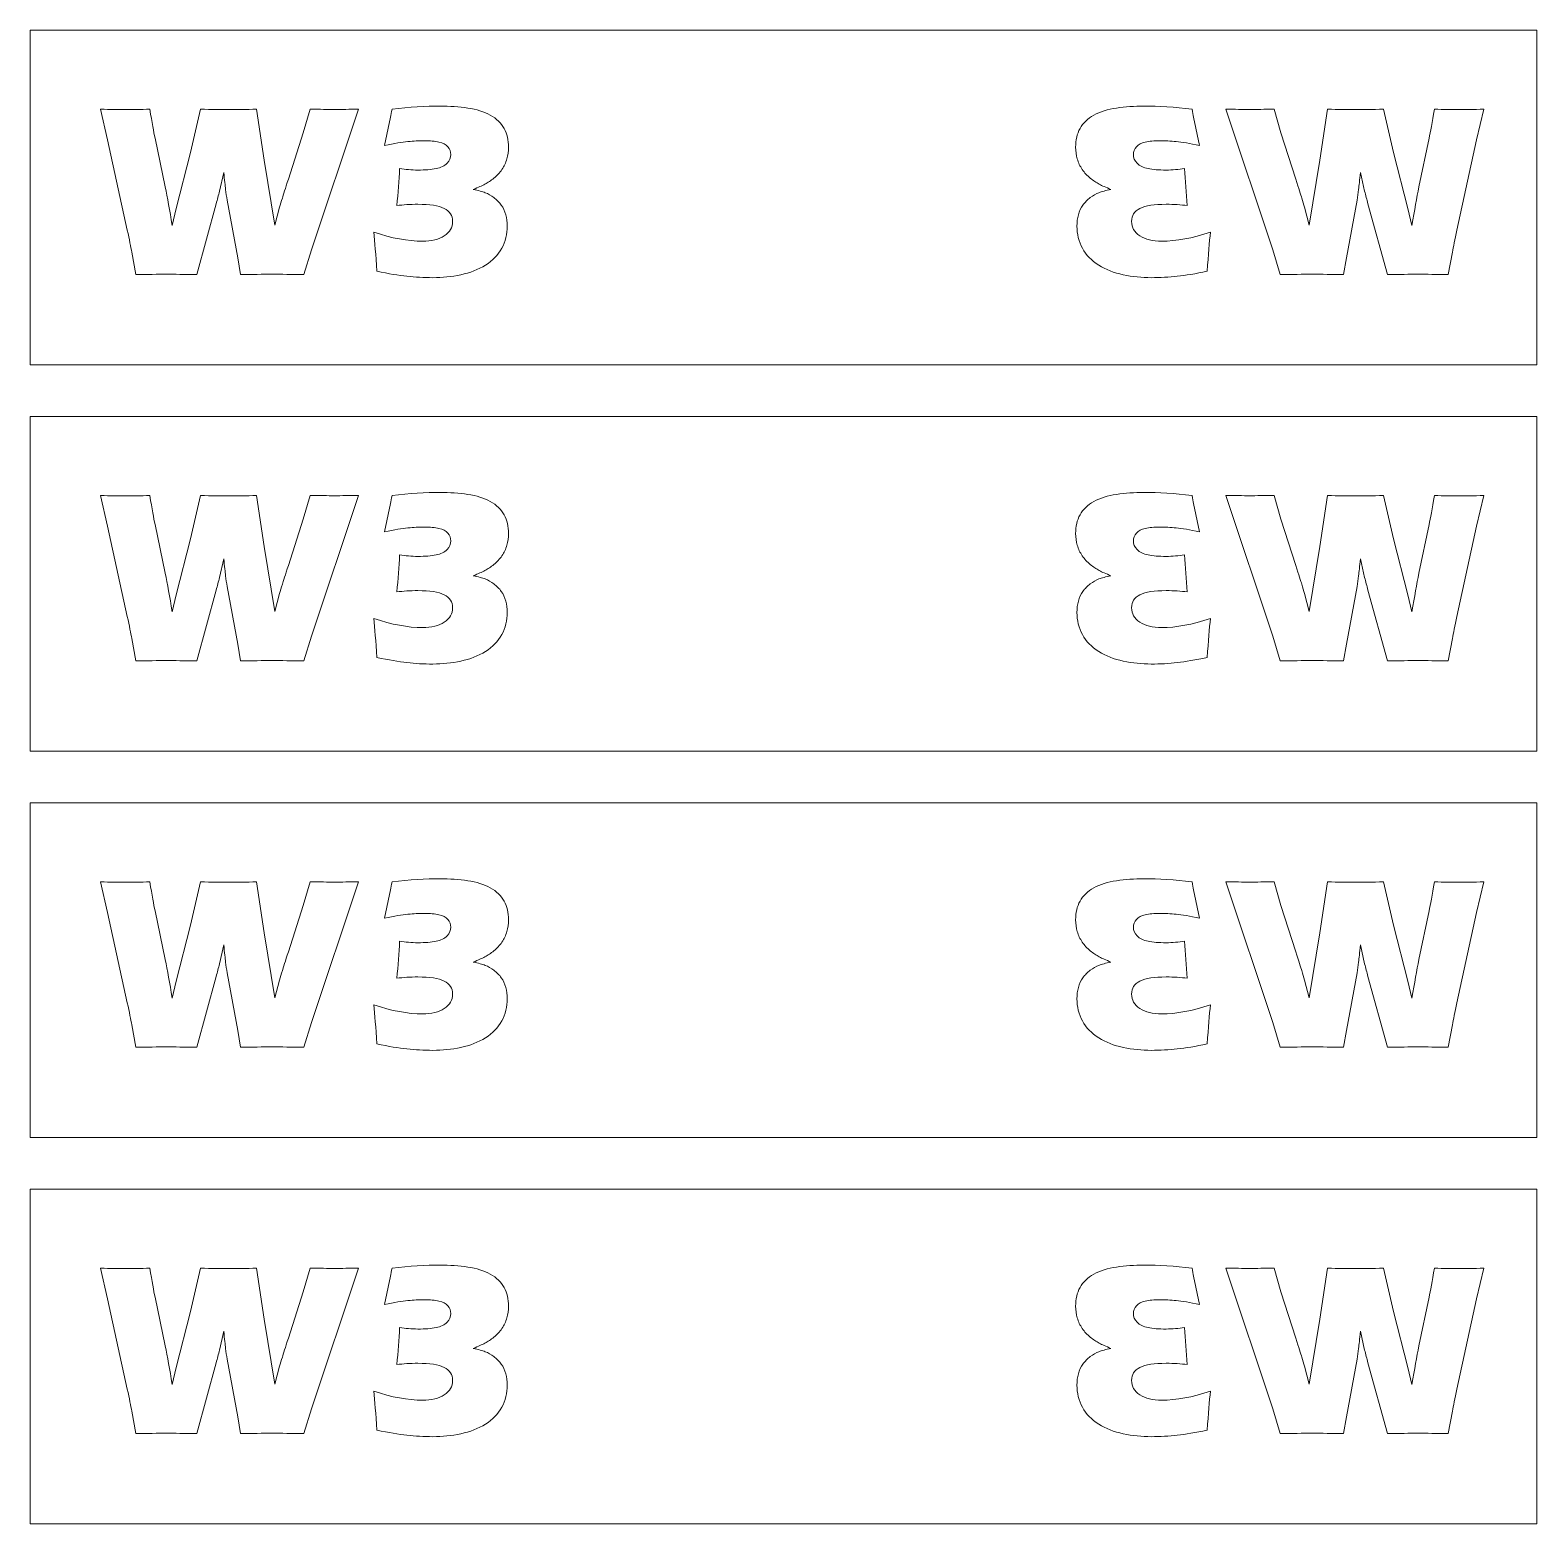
# Model space of a CAD drawing. Header units: millimetres. Extents: x 19 to 160, y -164 to -120.
# Drawn here: x 18.94 to 63.94, y -164.31 to -119.69 of the extents above; entities that cross this region are included whole.
import ezdxf

# ---------------------------------------------------------------- set-up
doc = ezdxf.new("R2010")
doc.units = ezdxf.units.MM
doc.header["$MEASUREMENT"] = 0
doc.layers.add('Layer 1', color=7, linetype='Continuous', lineweight=0)

# ---------------------------------------------------------------- blocks, each defined once
blk = doc.blocks.new('Block_0')
at = {"layer": 'Layer 1', "color": 250, "lineweight": 18, "true_color": 0x231f20}
for points, knots in [([(22.096, -126.99), (22.096, -126.99), (21.973, -126.324), (21.973, -126.324), (21.944, -126.168), (21.899, -125.948), (21.839, -125.666), (21.839, -125.666), (21.248, -122.964), (21.248, -122.964), (21.248, -122.964), (21.035, -122.052), (21.035, -122.052), (21.339, -122.057), (21.585, -122.06), (21.774, -122.06), (21.986, -122.06), (22.232, -122.057), (22.512, -122.052), (22.577, -122.445), (22.629, -122.734), (22.668, -122.917), (22.668, -122.917), (22.972, -124.375), (22.972, -124.375), (23.035, -124.688), (23.105, -125.07), (23.182, -125.521), (23.182, -125.521), (23.301, -125.015), (23.301, -125.015), (23.301, -125.015), (23.731, -123.344), (23.731, -123.344), (23.731, -123.344), (24.026, -122.052), (24.026, -122.052), (24.357, -122.057), (24.637, -122.06), (24.866, -122.06), (25.114, -122.06), (25.393, -122.057), (25.701, -122.052), (25.701, -122.052), (25.93, -123.575), (25.93, -123.575), (25.93, -123.575), (26.246, -125.514), (26.246, -125.514), (26.246, -125.514), (26.387, -124.982), (26.387, -124.982), (26.413, -124.891), (26.441, -124.798), (26.47, -124.704), (26.499, -124.61), (26.559, -124.423), (26.651, -124.143), (26.651, -124.143), (27.092, -122.754), (27.092, -122.754), (27.092, -122.754), (27.298, -122.052), (27.298, -122.052), (27.589, -122.055), (27.83, -122.056), (28.021, -122.056), (28.235, -122.056), (28.475, -122.055), (28.74, -122.052), (28.74, -122.052), (27.337, -126.256), (27.337, -126.256), (27.337, -126.256), (27.113, -126.99), (27.113, -126.99), (26.752, -126.985), (26.435, -126.983), (26.165, -126.983), (25.881, -126.983), (25.566, -126.985), (25.221, -126.99), (25.221, -126.99), (25.138, -126.494), (25.138, -126.494), (25.138, -126.494), (24.82, -124.769), (24.82, -124.769), (24.803, -124.665), (24.788, -124.559), (24.775, -124.449), (24.762, -124.339), (24.743, -124.168), (24.719, -123.937), (24.719, -123.937), (24.592, -124.498), (24.592, -124.498), (24.561, -124.623), (24.529, -124.75), (24.495, -124.877), (24.495, -124.877), (23.912, -126.99), (23.912, -126.99), (23.548, -126.985), (23.245, -126.983), (23.004, -126.983), (22.748, -126.983), (22.445, -126.985), (22.096, -126.99)], [0, 0, 0, 0, 1, 1, 1, 2, 2, 2, 3, 3, 3, 4, 4, 4, 5, 5, 5, 6, 6, 6, 7, 7, 7, 8, 8, 8, 9, 9, 9, 10, 10, 10, 11, 11, 11, 12, 12, 12, 13, 13, 13, 14, 14, 14, 15, 15, 15, 16, 16, 16, 17, 17, 17, 18, 18, 18, 19, 19, 19, 20, 20, 20, 21, 21, 21, 22, 22, 22, 23, 23, 23, 24, 24, 24, 25, 25, 25, 26, 26, 26, 27, 27, 27, 28, 28, 28, 29, 29, 29, 30, 30, 30, 31, 31, 31, 32, 32, 32, 33, 33, 33, 34, 34, 34, 35, 35, 35, 36, 36, 36, 36]), ([(29.293, -126.892), (29.262, -126.403), (29.231, -126.013), (29.199, -125.724), (29.737, -125.905), (30.223, -125.995), (30.657, -125.995), (30.925, -125.995), (31.141, -125.942), (31.306, -125.834), (31.471, -125.727), (31.554, -125.583), (31.554, -125.402), (31.554, -125.226), (31.47, -125.097), (31.303, -125.015), (31.135, -124.933), (30.874, -124.892), (30.52, -124.892), (30.29, -124.892), (30.081, -124.905), (29.89, -124.932), (29.924, -124.556), (29.952, -124.185), (29.973, -123.821), (30.147, -123.853), (30.329, -123.868), (30.52, -123.868), (30.737, -123.868), (30.917, -123.854), (31.06, -123.827), (31.204, -123.799), (31.313, -123.745), (31.388, -123.665), (31.463, -123.584), (31.5, -123.497), (31.5, -123.403), (31.5, -123.319), (31.47, -123.244), (31.411, -123.177), (31.352, -123.109), (31.264, -123.062), (31.145, -123.034), (31.027, -123.007), (30.88, -122.993), (30.704, -122.993), (30.552, -122.993), (30.391, -123.001), (30.219, -123.018), (30.048, -123.035), (29.815, -123.074), (29.521, -123.134), (29.521, -123.134), (29.702, -122.292), (29.702, -122.292), (29.717, -122.217), (29.731, -122.137), (29.745, -122.052), (30.269, -121.99), (30.749, -121.958), (31.185, -121.958), (31.47, -121.958), (31.743, -121.978), (32.006, -122.016), (32.269, -122.055), (32.494, -122.125), (32.681, -122.228), (32.868, -122.33), (33.005, -122.463), (33.093, -122.627), (33.181, -122.791), (33.225, -122.976), (33.225, -123.181), (33.225, -123.304), (33.209, -123.422), (33.177, -123.535), (33.144, -123.649), (33.094, -123.754), (33.026, -123.852), (32.959, -123.95), (32.879, -124.036), (32.788, -124.111), (32.696, -124.185), (32.607, -124.246), (32.52, -124.291), (32.433, -124.337), (32.317, -124.389), (32.173, -124.447), (32.325, -124.478), (32.443, -124.511), (32.529, -124.545), (32.615, -124.578), (32.701, -124.627), (32.788, -124.691), (32.874, -124.755), (32.948, -124.83), (33.008, -124.915), (33.069, -125.001), (33.113, -125.097), (33.142, -125.203), (33.171, -125.309), (33.186, -125.422), (33.186, -125.543), (33.186, -125.782), (33.131, -126.002), (33.021, -126.205), (32.911, -126.408), (32.75, -126.576), (32.536, -126.71), (32.323, -126.844), (32.078, -126.939), (31.802, -126.997), (31.526, -127.055), (31.248, -127.084), (30.968, -127.084), (30.696, -127.084), (30.436, -127.07), (30.189, -127.042), (29.941, -127.015), (29.643, -126.965), (29.293, -126.892)], [0, 0, 0, 0, 1, 1, 1, 2, 2, 2, 3, 3, 3, 4, 4, 4, 5, 5, 5, 6, 6, 6, 7, 7, 7, 8, 8, 8, 9, 9, 9, 10, 10, 10, 11, 11, 11, 12, 12, 12, 13, 13, 13, 14, 14, 14, 15, 15, 15, 16, 16, 16, 17, 17, 17, 18, 18, 18, 19, 19, 19, 20, 20, 20, 21, 21, 21, 22, 22, 22, 23, 23, 23, 24, 24, 24, 25, 25, 25, 26, 26, 26, 27, 27, 27, 28, 28, 28, 29, 29, 29, 30, 30, 30, 31, 31, 31, 32, 32, 32, 33, 33, 33, 34, 34, 34, 35, 35, 35, 36, 36, 36, 37, 37, 37, 38, 38, 38, 39, 39, 39, 40, 40, 40, 40])]:
    blk.add_open_spline(points, degree=3, knots=knots, dxfattribs=at)
blk = doc.blocks.new('Block_1')
at = {"layer": 'Layer 1', "color": 250, "lineweight": 18, "true_color": 0x231f20}
for points, knots in [([(53.198, -127.042), (52.951, -127.07), (52.691, -127.084), (52.419, -127.084), (52.139, -127.084), (51.861, -127.055), (51.585, -126.997), (51.309, -126.939), (51.064, -126.844), (50.85, -126.71), (50.637, -126.576), (50.475, -126.408), (50.366, -126.205), (50.256, -126.002), (50.201, -125.782), (50.201, -125.543), (50.201, -125.422), (50.216, -125.309), (50.244, -125.203), (50.273, -125.097), (50.318, -125.001), (50.378, -124.915), (50.439, -124.83), (50.512, -124.755), (50.599, -124.691), (50.686, -124.627), (50.772, -124.578), (50.858, -124.545), (50.943, -124.511), (51.062, -124.478), (51.214, -124.447), (51.069, -124.389), (50.953, -124.337), (50.867, -124.291), (50.78, -124.246), (50.691, -124.185), (50.599, -124.111), (50.507, -124.036), (50.428, -123.95), (50.36, -123.852), (50.293, -123.754), (50.243, -123.649), (50.21, -123.535), (50.178, -123.422), (50.161, -123.304), (50.161, -123.181), (50.161, -122.976), (50.205, -122.791), (50.293, -122.627), (50.381, -122.463), (50.519, -122.33), (50.706, -122.228), (50.893, -122.125), (51.117, -122.055), (51.38, -122.016), (51.643, -121.978), (51.917, -121.958), (52.201, -121.958), (52.638, -121.958), (53.118, -121.99), (53.641, -122.052), (53.656, -122.137), (53.67, -122.217), (53.685, -122.292), (53.685, -122.292), (53.865, -123.134), (53.865, -123.134), (53.571, -123.074), (53.339, -123.035), (53.167, -123.018), (52.996, -123.001), (52.835, -122.993), (52.683, -122.993), (52.507, -122.993), (52.359, -123.007), (52.241, -123.034), (52.123, -123.062), (52.035, -123.109), (51.975, -123.177), (51.916, -123.244), (51.887, -123.319), (51.887, -123.403), (51.887, -123.497), (51.924, -123.584), (51.999, -123.665), (52.074, -123.745), (52.183, -123.799), (52.326, -123.827), (52.47, -123.854), (52.65, -123.868), (52.867, -123.868), (53.058, -123.868), (53.24, -123.853), (53.413, -123.821), (53.435, -124.185), (53.463, -124.556), (53.496, -124.932), (53.306, -124.905), (53.096, -124.892), (52.867, -124.892), (52.513, -124.892), (52.252, -124.933), (52.084, -125.015), (51.916, -125.097), (51.832, -125.226), (51.832, -125.402), (51.832, -125.583), (51.915, -125.727), (52.08, -125.834), (52.246, -125.942), (52.462, -125.995), (52.73, -125.995), (53.164, -125.995), (53.65, -125.905), (54.187, -125.724), (54.156, -126.013), (54.125, -126.403), (54.093, -126.892), (53.744, -126.965), (53.445, -127.015), (53.198, -127.042)], [0, 0, 0, 0, 1, 1, 1, 2, 2, 2, 3, 3, 3, 4, 4, 4, 5, 5, 5, 6, 6, 6, 7, 7, 7, 8, 8, 8, 9, 9, 9, 10, 10, 10, 11, 11, 11, 12, 12, 12, 13, 13, 13, 14, 14, 14, 15, 15, 15, 16, 16, 16, 17, 17, 17, 18, 18, 18, 19, 19, 19, 20, 20, 20, 21, 21, 21, 22, 22, 22, 23, 23, 23, 24, 24, 24, 25, 25, 25, 26, 26, 26, 27, 27, 27, 28, 28, 28, 29, 29, 29, 30, 30, 30, 31, 31, 31, 32, 32, 32, 33, 33, 33, 34, 34, 34, 35, 35, 35, 36, 36, 36, 37, 37, 37, 38, 38, 38, 39, 39, 39, 40, 40, 40, 40]), ([(60.383, -126.983), (60.142, -126.983), (59.839, -126.985), (59.475, -126.99), (59.475, -126.99), (58.892, -124.877), (58.892, -124.877), (58.858, -124.75), (58.826, -124.623), (58.794, -124.498), (58.794, -124.498), (58.668, -123.937), (58.668, -123.937), (58.643, -124.168), (58.625, -124.339), (58.612, -124.449), (58.598, -124.559), (58.583, -124.665), (58.566, -124.769), (58.566, -124.769), (58.249, -126.494), (58.249, -126.494), (58.249, -126.494), (58.165, -126.99), (58.165, -126.99), (57.821, -126.985), (57.506, -126.983), (57.221, -126.983), (56.951, -126.983), (56.635, -126.985), (56.273, -126.99), (56.273, -126.99), (56.049, -126.256), (56.049, -126.256), (56.049, -126.256), (54.647, -122.052), (54.647, -122.052), (54.912, -122.055), (55.152, -122.056), (55.366, -122.056), (55.556, -122.056), (55.797, -122.055), (56.089, -122.052), (56.089, -122.052), (56.295, -122.754), (56.295, -122.754), (56.295, -122.754), (56.736, -124.143), (56.736, -124.143), (56.828, -124.423), (56.888, -124.61), (56.917, -124.704), (56.946, -124.798), (56.973, -124.891), (57, -124.982), (57, -124.982), (57.141, -125.514), (57.141, -125.514), (57.141, -125.514), (57.457, -123.575), (57.457, -123.575), (57.457, -123.575), (57.685, -122.052), (57.685, -122.052), (57.994, -122.057), (58.273, -122.06), (58.521, -122.06), (58.75, -122.06), (59.03, -122.057), (59.36, -122.052), (59.36, -122.052), (59.656, -123.344), (59.656, -123.344), (59.656, -123.344), (60.086, -125.015), (60.086, -125.015), (60.086, -125.015), (60.205, -125.521), (60.205, -125.521), (60.282, -125.07), (60.352, -124.688), (60.415, -124.375), (60.415, -124.375), (60.719, -122.917), (60.719, -122.917), (60.758, -122.734), (60.81, -122.445), (60.875, -122.052), (61.155, -122.057), (61.401, -122.06), (61.613, -122.06), (61.801, -122.06), (62.048, -122.057), (62.352, -122.052), (62.352, -122.052), (62.138, -122.964), (62.138, -122.964), (62.138, -122.964), (61.548, -125.666), (61.548, -125.666), (61.488, -125.948), (61.443, -126.168), (61.414, -126.324), (61.414, -126.324), (61.291, -126.99), (61.291, -126.99), (60.941, -126.985), (60.639, -126.983), (60.383, -126.983)], [0, 0, 0, 0, 1, 1, 1, 2, 2, 2, 3, 3, 3, 4, 4, 4, 5, 5, 5, 6, 6, 6, 7, 7, 7, 8, 8, 8, 9, 9, 9, 10, 10, 10, 11, 11, 11, 12, 12, 12, 13, 13, 13, 14, 14, 14, 15, 15, 15, 16, 16, 16, 17, 17, 17, 18, 18, 18, 19, 19, 19, 20, 20, 20, 21, 21, 21, 22, 22, 22, 23, 23, 23, 24, 24, 24, 25, 25, 25, 26, 26, 26, 27, 27, 27, 28, 28, 28, 29, 29, 29, 30, 30, 30, 31, 31, 31, 32, 32, 32, 33, 33, 33, 34, 34, 34, 35, 35, 35, 36, 36, 36, 36])]:
    blk.add_open_spline(points, degree=3, knots=knots, dxfattribs=at)
blk = doc.blocks.new('Block_2')
at = {"layer": 'Layer 1', "color": 250, "lineweight": 18, "true_color": 0x231f20}
for points, knots in [([(22.096, -138.531), (22.096, -138.531), (21.973, -137.865), (21.973, -137.865), (21.944, -137.708), (21.899, -137.489), (21.839, -137.207), (21.839, -137.207), (21.248, -134.504), (21.248, -134.504), (21.248, -134.504), (21.035, -133.593), (21.035, -133.593), (21.339, -133.598), (21.585, -133.6), (21.774, -133.6), (21.986, -133.6), (22.232, -133.598), (22.512, -133.593), (22.577, -133.986), (22.629, -134.274), (22.668, -134.457), (22.668, -134.457), (22.972, -135.915), (22.972, -135.915), (23.035, -136.229), (23.105, -136.611), (23.182, -137.062), (23.182, -137.062), (23.301, -136.555), (23.301, -136.555), (23.301, -136.555), (23.731, -134.884), (23.731, -134.884), (23.731, -134.884), (24.026, -133.593), (24.026, -133.593), (24.357, -133.598), (24.637, -133.6), (24.866, -133.6), (25.114, -133.6), (25.393, -133.598), (25.701, -133.593), (25.701, -133.593), (25.93, -135.116), (25.93, -135.116), (25.93, -135.116), (26.246, -137.055), (26.246, -137.055), (26.246, -137.055), (26.387, -136.523), (26.387, -136.523), (26.413, -136.431), (26.441, -136.338), (26.47, -136.244), (26.499, -136.15), (26.559, -135.963), (26.651, -135.684), (26.651, -135.684), (27.092, -134.295), (27.092, -134.295), (27.092, -134.295), (27.298, -133.593), (27.298, -133.593), (27.589, -133.595), (27.83, -133.596), (28.021, -133.596), (28.235, -133.596), (28.475, -133.595), (28.74, -133.593), (28.74, -133.593), (27.337, -137.796), (27.337, -137.796), (27.337, -137.796), (27.113, -138.531), (27.113, -138.531), (26.752, -138.526), (26.435, -138.523), (26.165, -138.523), (25.881, -138.523), (25.566, -138.526), (25.221, -138.531), (25.221, -138.531), (25.138, -138.035), (25.138, -138.035), (25.138, -138.035), (24.82, -136.31), (24.82, -136.31), (24.803, -136.206), (24.788, -136.099), (24.775, -135.989), (24.762, -135.88), (24.743, -135.709), (24.719, -135.478), (24.719, -135.478), (24.592, -136.038), (24.592, -136.038), (24.561, -136.164), (24.529, -136.29), (24.495, -136.418), (24.495, -136.418), (23.912, -138.531), (23.912, -138.531), (23.548, -138.526), (23.245, -138.523), (23.004, -138.523), (22.748, -138.523), (22.445, -138.526), (22.096, -138.531)], [0, 0, 0, 0, 1, 1, 1, 2, 2, 2, 3, 3, 3, 4, 4, 4, 5, 5, 5, 6, 6, 6, 7, 7, 7, 8, 8, 8, 9, 9, 9, 10, 10, 10, 11, 11, 11, 12, 12, 12, 13, 13, 13, 14, 14, 14, 15, 15, 15, 16, 16, 16, 17, 17, 17, 18, 18, 18, 19, 19, 19, 20, 20, 20, 21, 21, 21, 22, 22, 22, 23, 23, 23, 24, 24, 24, 25, 25, 25, 26, 26, 26, 27, 27, 27, 28, 28, 28, 29, 29, 29, 30, 30, 30, 31, 31, 31, 32, 32, 32, 33, 33, 33, 34, 34, 34, 35, 35, 35, 36, 36, 36, 36]), ([(29.293, -138.433), (29.262, -137.943), (29.231, -137.554), (29.199, -137.264), (29.737, -137.445), (30.223, -137.536), (30.657, -137.536), (30.925, -137.536), (31.141, -137.482), (31.306, -137.375), (31.471, -137.268), (31.554, -137.123), (31.554, -136.943), (31.554, -136.767), (31.47, -136.637), (31.303, -136.555), (31.135, -136.473), (30.874, -136.432), (30.52, -136.432), (30.29, -136.432), (30.081, -136.446), (29.89, -136.472), (29.924, -136.096), (29.952, -135.726), (29.973, -135.362), (30.147, -135.393), (30.329, -135.409), (30.52, -135.409), (30.737, -135.409), (30.917, -135.395), (31.06, -135.367), (31.204, -135.34), (31.313, -135.286), (31.388, -135.205), (31.463, -135.125), (31.5, -135.038), (31.5, -134.944), (31.5, -134.86), (31.47, -134.784), (31.411, -134.717), (31.352, -134.65), (31.264, -134.602), (31.145, -134.575), (31.027, -134.547), (30.88, -134.533), (30.704, -134.533), (30.552, -134.533), (30.391, -134.542), (30.219, -134.559), (30.048, -134.576), (29.815, -134.614), (29.521, -134.674), (29.521, -134.674), (29.702, -133.832), (29.702, -133.832), (29.717, -133.757), (29.731, -133.678), (29.745, -133.593), (30.269, -133.53), (30.749, -133.499), (31.185, -133.499), (31.47, -133.499), (31.743, -133.518), (32.006, -133.557), (32.269, -133.595), (32.494, -133.666), (32.681, -133.768), (32.868, -133.871), (33.005, -134.004), (33.093, -134.168), (33.181, -134.332), (33.225, -134.517), (33.225, -134.721), (33.225, -134.844), (33.209, -134.963), (33.177, -135.076), (33.144, -135.189), (33.094, -135.295), (33.026, -135.392), (32.959, -135.49), (32.879, -135.576), (32.788, -135.651), (32.696, -135.726), (32.607, -135.786), (32.52, -135.832), (32.433, -135.878), (32.317, -135.93), (32.173, -135.988), (32.325, -136.019), (32.443, -136.051), (32.529, -136.085), (32.615, -136.119), (32.701, -136.168), (32.788, -136.232), (32.874, -136.296), (32.948, -136.37), (33.008, -136.456), (33.069, -136.542), (33.113, -136.637), (33.142, -136.744), (33.171, -136.85), (33.186, -136.963), (33.186, -137.084), (33.186, -137.322), (33.131, -137.543), (33.021, -137.746), (32.911, -137.948), (32.75, -138.116), (32.536, -138.25), (32.323, -138.384), (32.078, -138.48), (31.802, -138.538), (31.526, -138.596), (31.248, -138.625), (30.968, -138.625), (30.696, -138.625), (30.436, -138.611), (30.189, -138.583), (29.941, -138.555), (29.643, -138.505), (29.293, -138.433)], [0, 0, 0, 0, 1, 1, 1, 2, 2, 2, 3, 3, 3, 4, 4, 4, 5, 5, 5, 6, 6, 6, 7, 7, 7, 8, 8, 8, 9, 9, 9, 10, 10, 10, 11, 11, 11, 12, 12, 12, 13, 13, 13, 14, 14, 14, 15, 15, 15, 16, 16, 16, 17, 17, 17, 18, 18, 18, 19, 19, 19, 20, 20, 20, 21, 21, 21, 22, 22, 22, 23, 23, 23, 24, 24, 24, 25, 25, 25, 26, 26, 26, 27, 27, 27, 28, 28, 28, 29, 29, 29, 30, 30, 30, 31, 31, 31, 32, 32, 32, 33, 33, 33, 34, 34, 34, 35, 35, 35, 36, 36, 36, 37, 37, 37, 38, 38, 38, 39, 39, 39, 40, 40, 40, 40])]:
    blk.add_open_spline(points, degree=3, knots=knots, dxfattribs=at)
blk = doc.blocks.new('Block_3')
at = {"layer": 'Layer 1', "color": 250, "lineweight": 18, "true_color": 0x231f20}
for points, knots in [([(53.198, -138.583), (52.951, -138.611), (52.691, -138.625), (52.419, -138.625), (52.139, -138.625), (51.861, -138.596), (51.585, -138.538), (51.309, -138.48), (51.064, -138.384), (50.85, -138.25), (50.637, -138.116), (50.475, -137.948), (50.366, -137.746), (50.256, -137.543), (50.201, -137.322), (50.201, -137.084), (50.201, -136.963), (50.216, -136.85), (50.244, -136.744), (50.273, -136.637), (50.318, -136.542), (50.378, -136.456), (50.439, -136.37), (50.512, -136.296), (50.599, -136.232), (50.686, -136.168), (50.772, -136.119), (50.858, -136.085), (50.943, -136.051), (51.062, -136.019), (51.214, -135.988), (51.069, -135.93), (50.953, -135.878), (50.867, -135.832), (50.78, -135.786), (50.691, -135.726), (50.599, -135.651), (50.507, -135.576), (50.428, -135.49), (50.36, -135.392), (50.293, -135.295), (50.243, -135.189), (50.21, -135.076), (50.178, -134.963), (50.161, -134.844), (50.161, -134.721), (50.161, -134.517), (50.205, -134.332), (50.293, -134.168), (50.381, -134.004), (50.519, -133.871), (50.706, -133.768), (50.893, -133.666), (51.117, -133.595), (51.38, -133.557), (51.643, -133.518), (51.917, -133.499), (52.201, -133.499), (52.638, -133.499), (53.118, -133.53), (53.641, -133.593), (53.656, -133.678), (53.67, -133.757), (53.685, -133.832), (53.685, -133.832), (53.865, -134.674), (53.865, -134.674), (53.571, -134.614), (53.339, -134.576), (53.167, -134.559), (52.996, -134.542), (52.835, -134.533), (52.683, -134.533), (52.507, -134.533), (52.359, -134.547), (52.241, -134.575), (52.123, -134.602), (52.035, -134.65), (51.975, -134.717), (51.916, -134.784), (51.887, -134.86), (51.887, -134.944), (51.887, -135.038), (51.924, -135.125), (51.999, -135.205), (52.074, -135.286), (52.183, -135.34), (52.326, -135.367), (52.47, -135.395), (52.65, -135.409), (52.867, -135.409), (53.058, -135.409), (53.24, -135.393), (53.413, -135.362), (53.435, -135.726), (53.463, -136.096), (53.496, -136.472), (53.306, -136.446), (53.096, -136.432), (52.867, -136.432), (52.513, -136.432), (52.252, -136.473), (52.084, -136.555), (51.916, -136.637), (51.832, -136.767), (51.832, -136.943), (51.832, -137.123), (51.915, -137.268), (52.08, -137.375), (52.246, -137.482), (52.462, -137.536), (52.73, -137.536), (53.164, -137.536), (53.65, -137.445), (54.187, -137.264), (54.156, -137.554), (54.125, -137.943), (54.093, -138.433), (53.744, -138.505), (53.445, -138.555), (53.198, -138.583)], [0, 0, 0, 0, 1, 1, 1, 2, 2, 2, 3, 3, 3, 4, 4, 4, 5, 5, 5, 6, 6, 6, 7, 7, 7, 8, 8, 8, 9, 9, 9, 10, 10, 10, 11, 11, 11, 12, 12, 12, 13, 13, 13, 14, 14, 14, 15, 15, 15, 16, 16, 16, 17, 17, 17, 18, 18, 18, 19, 19, 19, 20, 20, 20, 21, 21, 21, 22, 22, 22, 23, 23, 23, 24, 24, 24, 25, 25, 25, 26, 26, 26, 27, 27, 27, 28, 28, 28, 29, 29, 29, 30, 30, 30, 31, 31, 31, 32, 32, 32, 33, 33, 33, 34, 34, 34, 35, 35, 35, 36, 36, 36, 37, 37, 37, 38, 38, 38, 39, 39, 39, 40, 40, 40, 40]), ([(60.383, -138.523), (60.142, -138.523), (59.839, -138.526), (59.475, -138.531), (59.475, -138.531), (58.892, -136.418), (58.892, -136.418), (58.858, -136.29), (58.826, -136.164), (58.794, -136.038), (58.794, -136.038), (58.668, -135.478), (58.668, -135.478), (58.643, -135.709), (58.625, -135.88), (58.612, -135.989), (58.598, -136.099), (58.583, -136.206), (58.566, -136.31), (58.566, -136.31), (58.249, -138.035), (58.249, -138.035), (58.249, -138.035), (58.165, -138.531), (58.165, -138.531), (57.821, -138.526), (57.506, -138.523), (57.221, -138.523), (56.951, -138.523), (56.635, -138.526), (56.273, -138.531), (56.273, -138.531), (56.049, -137.796), (56.049, -137.796), (56.049, -137.796), (54.647, -133.593), (54.647, -133.593), (54.912, -133.595), (55.152, -133.596), (55.366, -133.596), (55.556, -133.596), (55.797, -133.595), (56.089, -133.593), (56.089, -133.593), (56.295, -134.295), (56.295, -134.295), (56.295, -134.295), (56.736, -135.684), (56.736, -135.684), (56.828, -135.963), (56.888, -136.15), (56.917, -136.244), (56.946, -136.338), (56.973, -136.431), (57, -136.523), (57, -136.523), (57.141, -137.055), (57.141, -137.055), (57.141, -137.055), (57.457, -135.116), (57.457, -135.116), (57.457, -135.116), (57.685, -133.593), (57.685, -133.593), (57.994, -133.598), (58.273, -133.6), (58.521, -133.6), (58.75, -133.6), (59.03, -133.598), (59.36, -133.593), (59.36, -133.593), (59.656, -134.884), (59.656, -134.884), (59.656, -134.884), (60.086, -136.555), (60.086, -136.555), (60.086, -136.555), (60.205, -137.062), (60.205, -137.062), (60.282, -136.611), (60.352, -136.229), (60.415, -135.915), (60.415, -135.915), (60.719, -134.457), (60.719, -134.457), (60.758, -134.274), (60.81, -133.986), (60.875, -133.593), (61.155, -133.598), (61.401, -133.6), (61.613, -133.6), (61.801, -133.6), (62.048, -133.598), (62.352, -133.593), (62.352, -133.593), (62.138, -134.504), (62.138, -134.504), (62.138, -134.504), (61.548, -137.207), (61.548, -137.207), (61.488, -137.489), (61.443, -137.708), (61.414, -137.865), (61.414, -137.865), (61.291, -138.531), (61.291, -138.531), (60.941, -138.526), (60.639, -138.523), (60.383, -138.523)], [0, 0, 0, 0, 1, 1, 1, 2, 2, 2, 3, 3, 3, 4, 4, 4, 5, 5, 5, 6, 6, 6, 7, 7, 7, 8, 8, 8, 9, 9, 9, 10, 10, 10, 11, 11, 11, 12, 12, 12, 13, 13, 13, 14, 14, 14, 15, 15, 15, 16, 16, 16, 17, 17, 17, 18, 18, 18, 19, 19, 19, 20, 20, 20, 21, 21, 21, 22, 22, 22, 23, 23, 23, 24, 24, 24, 25, 25, 25, 26, 26, 26, 27, 27, 27, 28, 28, 28, 29, 29, 29, 30, 30, 30, 31, 31, 31, 32, 32, 32, 33, 33, 33, 34, 34, 34, 35, 35, 35, 36, 36, 36, 36])]:
    blk.add_open_spline(points, degree=3, knots=knots, dxfattribs=at)
blk = doc.blocks.new('Block_4')
at = {"layer": 'Layer 1', "color": 250, "lineweight": 18, "true_color": 0x231f20}
for points, knots in [([(22.096, -150.071), (22.096, -150.071), (21.973, -149.406), (21.973, -149.406), (21.944, -149.249), (21.899, -149.029), (21.839, -148.747), (21.839, -148.747), (21.248, -146.045), (21.248, -146.045), (21.248, -146.045), (21.035, -145.134), (21.035, -145.134), (21.339, -145.138), (21.585, -145.141), (21.774, -145.141), (21.986, -145.141), (22.232, -145.138), (22.512, -145.134), (22.577, -145.527), (22.629, -145.815), (22.668, -145.998), (22.668, -145.998), (22.972, -147.456), (22.972, -147.456), (23.035, -147.769), (23.105, -148.152), (23.182, -148.602), (23.182, -148.602), (23.301, -148.096), (23.301, -148.096), (23.301, -148.096), (23.731, -146.425), (23.731, -146.425), (23.731, -146.425), (24.026, -145.134), (24.026, -145.134), (24.357, -145.138), (24.637, -145.141), (24.866, -145.141), (25.114, -145.141), (25.393, -145.138), (25.701, -145.134), (25.701, -145.134), (25.93, -146.656), (25.93, -146.656), (25.93, -146.656), (26.246, -148.595), (26.246, -148.595), (26.246, -148.595), (26.387, -148.064), (26.387, -148.064), (26.413, -147.972), (26.441, -147.879), (26.47, -147.785), (26.499, -147.691), (26.559, -147.504), (26.651, -147.224), (26.651, -147.224), (27.092, -145.835), (27.092, -145.835), (27.092, -145.835), (27.298, -145.134), (27.298, -145.134), (27.589, -145.136), (27.83, -145.137), (28.021, -145.137), (28.235, -145.137), (28.475, -145.136), (28.74, -145.134), (28.74, -145.134), (27.337, -149.337), (27.337, -149.337), (27.337, -149.337), (27.113, -150.071), (27.113, -150.071), (26.752, -150.066), (26.435, -150.064), (26.165, -150.064), (25.881, -150.064), (25.566, -150.066), (25.221, -150.071), (25.221, -150.071), (25.138, -149.576), (25.138, -149.576), (25.138, -149.576), (24.82, -147.85), (24.82, -147.85), (24.803, -147.746), (24.788, -147.64), (24.775, -147.53), (24.762, -147.42), (24.743, -147.25), (24.719, -147.018), (24.719, -147.018), (24.592, -147.579), (24.592, -147.579), (24.561, -147.704), (24.529, -147.831), (24.495, -147.959), (24.495, -147.959), (23.912, -150.071), (23.912, -150.071), (23.548, -150.066), (23.245, -150.064), (23.004, -150.064), (22.748, -150.064), (22.445, -150.066), (22.096, -150.071)], [0, 0, 0, 0, 1, 1, 1, 2, 2, 2, 3, 3, 3, 4, 4, 4, 5, 5, 5, 6, 6, 6, 7, 7, 7, 8, 8, 8, 9, 9, 9, 10, 10, 10, 11, 11, 11, 12, 12, 12, 13, 13, 13, 14, 14, 14, 15, 15, 15, 16, 16, 16, 17, 17, 17, 18, 18, 18, 19, 19, 19, 20, 20, 20, 21, 21, 21, 22, 22, 22, 23, 23, 23, 24, 24, 24, 25, 25, 25, 26, 26, 26, 27, 27, 27, 28, 28, 28, 29, 29, 29, 30, 30, 30, 31, 31, 31, 32, 32, 32, 33, 33, 33, 34, 34, 34, 35, 35, 35, 36, 36, 36, 36]), ([(29.293, -149.974), (29.262, -149.484), (29.231, -149.094), (29.199, -148.805), (29.737, -148.986), (30.223, -149.077), (30.657, -149.077), (30.925, -149.077), (31.141, -149.023), (31.306, -148.915), (31.471, -148.808), (31.554, -148.664), (31.554, -148.483), (31.554, -148.307), (31.47, -148.178), (31.303, -148.096), (31.135, -148.014), (30.874, -147.973), (30.52, -147.973), (30.29, -147.973), (30.081, -147.986), (29.89, -148.013), (29.924, -147.637), (29.952, -147.266), (29.973, -146.902), (30.147, -146.934), (30.329, -146.95), (30.52, -146.95), (30.737, -146.95), (30.917, -146.936), (31.06, -146.908), (31.204, -146.88), (31.313, -146.827), (31.388, -146.746), (31.463, -146.665), (31.5, -146.578), (31.5, -146.485), (31.5, -146.401), (31.47, -146.325), (31.411, -146.258), (31.352, -146.191), (31.264, -146.143), (31.145, -146.115), (31.027, -146.088), (30.88, -146.074), (30.704, -146.074), (30.552, -146.074), (30.391, -146.082), (30.219, -146.099), (30.048, -146.116), (29.815, -146.155), (29.521, -146.215), (29.521, -146.215), (29.702, -145.373), (29.702, -145.373), (29.717, -145.298), (29.731, -145.218), (29.745, -145.134), (30.269, -145.071), (30.749, -145.04), (31.185, -145.04), (31.47, -145.04), (31.743, -145.059), (32.006, -145.097), (32.269, -145.136), (32.494, -145.207), (32.681, -145.309), (32.868, -145.412), (33.005, -145.545), (33.093, -145.709), (33.181, -145.873), (33.225, -146.057), (33.225, -146.262), (33.225, -146.385), (33.209, -146.503), (33.177, -146.617), (33.144, -146.73), (33.094, -146.835), (33.026, -146.933), (32.959, -147.031), (32.879, -147.117), (32.788, -147.192), (32.696, -147.266), (32.607, -147.327), (32.52, -147.373), (32.433, -147.418), (32.317, -147.47), (32.173, -147.528), (32.325, -147.56), (32.443, -147.592), (32.529, -147.626), (32.615, -147.66), (32.701, -147.708), (32.788, -147.772), (32.874, -147.836), (32.948, -147.911), (33.008, -147.996), (33.069, -148.082), (33.113, -148.178), (33.142, -148.284), (33.171, -148.39), (33.186, -148.504), (33.186, -148.624), (33.186, -148.863), (33.131, -149.084), (33.021, -149.286), (32.911, -149.489), (32.75, -149.657), (32.536, -149.791), (32.323, -149.925), (32.078, -150.02), (31.802, -150.078), (31.526, -150.136), (31.248, -150.165), (30.968, -150.165), (30.696, -150.165), (30.436, -150.151), (30.189, -150.123), (29.941, -150.096), (29.643, -150.046), (29.293, -149.974)], [0, 0, 0, 0, 1, 1, 1, 2, 2, 2, 3, 3, 3, 4, 4, 4, 5, 5, 5, 6, 6, 6, 7, 7, 7, 8, 8, 8, 9, 9, 9, 10, 10, 10, 11, 11, 11, 12, 12, 12, 13, 13, 13, 14, 14, 14, 15, 15, 15, 16, 16, 16, 17, 17, 17, 18, 18, 18, 19, 19, 19, 20, 20, 20, 21, 21, 21, 22, 22, 22, 23, 23, 23, 24, 24, 24, 25, 25, 25, 26, 26, 26, 27, 27, 27, 28, 28, 28, 29, 29, 29, 30, 30, 30, 31, 31, 31, 32, 32, 32, 33, 33, 33, 34, 34, 34, 35, 35, 35, 36, 36, 36, 37, 37, 37, 38, 38, 38, 39, 39, 39, 40, 40, 40, 40])]:
    blk.add_open_spline(points, degree=3, knots=knots, dxfattribs=at)
blk = doc.blocks.new('Block_5')
at = {"layer": 'Layer 1', "color": 250, "lineweight": 18, "true_color": 0x231f20}
for points, knots in [([(53.198, -150.123), (52.951, -150.151), (52.691, -150.165), (52.419, -150.165), (52.139, -150.165), (51.861, -150.136), (51.585, -150.078), (51.309, -150.02), (51.064, -149.925), (50.85, -149.791), (50.637, -149.657), (50.475, -149.489), (50.366, -149.286), (50.256, -149.084), (50.201, -148.863), (50.201, -148.624), (50.201, -148.504), (50.216, -148.39), (50.244, -148.284), (50.273, -148.178), (50.318, -148.082), (50.378, -147.996), (50.439, -147.911), (50.512, -147.836), (50.599, -147.772), (50.686, -147.708), (50.772, -147.66), (50.858, -147.626), (50.943, -147.592), (51.062, -147.56), (51.214, -147.528), (51.069, -147.47), (50.953, -147.418), (50.867, -147.373), (50.78, -147.327), (50.691, -147.266), (50.599, -147.192), (50.507, -147.117), (50.428, -147.031), (50.36, -146.933), (50.293, -146.835), (50.243, -146.73), (50.21, -146.617), (50.178, -146.503), (50.161, -146.385), (50.161, -146.262), (50.161, -146.057), (50.205, -145.873), (50.293, -145.709), (50.381, -145.545), (50.519, -145.412), (50.706, -145.309), (50.893, -145.207), (51.117, -145.136), (51.38, -145.097), (51.643, -145.059), (51.917, -145.04), (52.201, -145.04), (52.638, -145.04), (53.118, -145.071), (53.641, -145.134), (53.656, -145.218), (53.67, -145.298), (53.685, -145.373), (53.685, -145.373), (53.865, -146.215), (53.865, -146.215), (53.571, -146.155), (53.339, -146.116), (53.167, -146.099), (52.996, -146.082), (52.835, -146.074), (52.683, -146.074), (52.507, -146.074), (52.359, -146.088), (52.241, -146.115), (52.123, -146.143), (52.035, -146.191), (51.975, -146.258), (51.916, -146.325), (51.887, -146.401), (51.887, -146.485), (51.887, -146.578), (51.924, -146.665), (51.999, -146.746), (52.074, -146.827), (52.183, -146.88), (52.326, -146.908), (52.47, -146.936), (52.65, -146.95), (52.867, -146.95), (53.058, -146.95), (53.24, -146.934), (53.413, -146.902), (53.435, -147.266), (53.463, -147.637), (53.496, -148.013), (53.306, -147.986), (53.096, -147.973), (52.867, -147.973), (52.513, -147.973), (52.252, -148.014), (52.084, -148.096), (51.916, -148.178), (51.832, -148.307), (51.832, -148.483), (51.832, -148.664), (51.915, -148.808), (52.08, -148.915), (52.246, -149.023), (52.462, -149.077), (52.73, -149.077), (53.164, -149.077), (53.65, -148.986), (54.187, -148.805), (54.156, -149.094), (54.125, -149.484), (54.093, -149.974), (53.744, -150.046), (53.445, -150.096), (53.198, -150.123)], [0, 0, 0, 0, 1, 1, 1, 2, 2, 2, 3, 3, 3, 4, 4, 4, 5, 5, 5, 6, 6, 6, 7, 7, 7, 8, 8, 8, 9, 9, 9, 10, 10, 10, 11, 11, 11, 12, 12, 12, 13, 13, 13, 14, 14, 14, 15, 15, 15, 16, 16, 16, 17, 17, 17, 18, 18, 18, 19, 19, 19, 20, 20, 20, 21, 21, 21, 22, 22, 22, 23, 23, 23, 24, 24, 24, 25, 25, 25, 26, 26, 26, 27, 27, 27, 28, 28, 28, 29, 29, 29, 30, 30, 30, 31, 31, 31, 32, 32, 32, 33, 33, 33, 34, 34, 34, 35, 35, 35, 36, 36, 36, 37, 37, 37, 38, 38, 38, 39, 39, 39, 40, 40, 40, 40]), ([(60.383, -150.064), (60.142, -150.064), (59.839, -150.066), (59.475, -150.071), (59.475, -150.071), (58.892, -147.959), (58.892, -147.959), (58.858, -147.831), (58.826, -147.704), (58.794, -147.579), (58.794, -147.579), (58.668, -147.018), (58.668, -147.018), (58.643, -147.25), (58.625, -147.42), (58.612, -147.53), (58.598, -147.64), (58.583, -147.746), (58.566, -147.85), (58.566, -147.85), (58.249, -149.576), (58.249, -149.576), (58.249, -149.576), (58.165, -150.071), (58.165, -150.071), (57.821, -150.066), (57.506, -150.064), (57.221, -150.064), (56.951, -150.064), (56.635, -150.066), (56.273, -150.071), (56.273, -150.071), (56.049, -149.337), (56.049, -149.337), (56.049, -149.337), (54.647, -145.134), (54.647, -145.134), (54.912, -145.136), (55.152, -145.137), (55.366, -145.137), (55.556, -145.137), (55.797, -145.136), (56.089, -145.134), (56.089, -145.134), (56.295, -145.835), (56.295, -145.835), (56.295, -145.835), (56.736, -147.224), (56.736, -147.224), (56.828, -147.504), (56.888, -147.691), (56.917, -147.785), (56.946, -147.879), (56.973, -147.972), (57, -148.064), (57, -148.064), (57.141, -148.595), (57.141, -148.595), (57.141, -148.595), (57.457, -146.656), (57.457, -146.656), (57.457, -146.656), (57.685, -145.134), (57.685, -145.134), (57.994, -145.138), (58.273, -145.141), (58.521, -145.141), (58.75, -145.141), (59.03, -145.138), (59.36, -145.134), (59.36, -145.134), (59.656, -146.425), (59.656, -146.425), (59.656, -146.425), (60.086, -148.096), (60.086, -148.096), (60.086, -148.096), (60.205, -148.602), (60.205, -148.602), (60.282, -148.152), (60.352, -147.769), (60.415, -147.456), (60.415, -147.456), (60.719, -145.998), (60.719, -145.998), (60.758, -145.815), (60.81, -145.527), (60.875, -145.134), (61.155, -145.138), (61.401, -145.141), (61.613, -145.141), (61.801, -145.141), (62.048, -145.138), (62.352, -145.134), (62.352, -145.134), (62.138, -146.045), (62.138, -146.045), (62.138, -146.045), (61.548, -148.747), (61.548, -148.747), (61.488, -149.029), (61.443, -149.249), (61.414, -149.406), (61.414, -149.406), (61.291, -150.071), (61.291, -150.071), (60.941, -150.066), (60.639, -150.064), (60.383, -150.064)], [0, 0, 0, 0, 1, 1, 1, 2, 2, 2, 3, 3, 3, 4, 4, 4, 5, 5, 5, 6, 6, 6, 7, 7, 7, 8, 8, 8, 9, 9, 9, 10, 10, 10, 11, 11, 11, 12, 12, 12, 13, 13, 13, 14, 14, 14, 15, 15, 15, 16, 16, 16, 17, 17, 17, 18, 18, 18, 19, 19, 19, 20, 20, 20, 21, 21, 21, 22, 22, 22, 23, 23, 23, 24, 24, 24, 25, 25, 25, 26, 26, 26, 27, 27, 27, 28, 28, 28, 29, 29, 29, 30, 30, 30, 31, 31, 31, 32, 32, 32, 33, 33, 33, 34, 34, 34, 35, 35, 35, 36, 36, 36, 36])]:
    blk.add_open_spline(points, degree=3, knots=knots, dxfattribs=at)
blk = doc.blocks.new('Block_6')
at = {"layer": 'Layer 1', "color": 250, "lineweight": 18, "true_color": 0x231f20}
for points, knots in [([(29.293, -161.514), (29.262, -161.024), (29.231, -160.635), (29.199, -160.346), (29.737, -160.527), (30.223, -160.617), (30.657, -160.617), (30.925, -160.617), (31.141, -160.563), (31.306, -160.456), (31.471, -160.349), (31.554, -160.205), (31.554, -160.024), (31.554, -159.848), (31.47, -159.719), (31.303, -159.637), (31.135, -159.555), (30.874, -159.514), (30.52, -159.514), (30.29, -159.514), (30.081, -159.527), (29.89, -159.553), (29.924, -159.177), (29.952, -158.807), (29.973, -158.443), (30.147, -158.474), (30.329, -158.49), (30.52, -158.49), (30.737, -158.49), (30.917, -158.476), (31.06, -158.449), (31.204, -158.421), (31.313, -158.367), (31.388, -158.286), (31.463, -158.206), (31.5, -158.119), (31.5, -158.025), (31.5, -157.941), (31.47, -157.866), (31.411, -157.798), (31.352, -157.731), (31.264, -157.684), (31.145, -157.656), (31.027, -157.628), (30.88, -157.614), (30.704, -157.614), (30.552, -157.614), (30.391, -157.623), (30.219, -157.64), (30.048, -157.657), (29.815, -157.695), (29.521, -157.756), (29.521, -157.756), (29.702, -156.914), (29.702, -156.914), (29.717, -156.839), (29.731, -156.759), (29.745, -156.674), (30.269, -156.611), (30.749, -156.58), (31.185, -156.58), (31.47, -156.58), (31.743, -156.599), (32.006, -156.638), (32.269, -156.676), (32.494, -156.747), (32.681, -156.85), (32.868, -156.952), (33.005, -157.085), (33.093, -157.249), (33.181, -157.413), (33.225, -157.598), (33.225, -157.803), (33.225, -157.926), (33.209, -158.044), (33.177, -158.157), (33.144, -158.27), (33.094, -158.376), (33.026, -158.474), (32.959, -158.572), (32.879, -158.658), (32.788, -158.732), (32.696, -158.807), (32.607, -158.867), (32.52, -158.913), (32.433, -158.959), (32.317, -159.011), (32.173, -159.069), (32.325, -159.1), (32.443, -159.133), (32.529, -159.167), (32.615, -159.2), (32.701, -159.249), (32.788, -159.313), (32.874, -159.377), (32.948, -159.452), (33.008, -159.537), (33.069, -159.623), (33.113, -159.719), (33.142, -159.825), (33.171, -159.931), (33.186, -160.044), (33.186, -160.165), (33.186, -160.404), (33.131, -160.624), (33.021, -160.827), (32.911, -161.029), (32.75, -161.198), (32.536, -161.331), (32.323, -161.465), (32.078, -161.561), (31.802, -161.619), (31.526, -161.677), (31.248, -161.706), (30.968, -161.706), (30.696, -161.706), (30.436, -161.692), (30.189, -161.664), (29.941, -161.636), (29.643, -161.586), (29.293, -161.514)], [0, 0, 0, 0, 1, 1, 1, 2, 2, 2, 3, 3, 3, 4, 4, 4, 5, 5, 5, 6, 6, 6, 7, 7, 7, 8, 8, 8, 9, 9, 9, 10, 10, 10, 11, 11, 11, 12, 12, 12, 13, 13, 13, 14, 14, 14, 15, 15, 15, 16, 16, 16, 17, 17, 17, 18, 18, 18, 19, 19, 19, 20, 20, 20, 21, 21, 21, 22, 22, 22, 23, 23, 23, 24, 24, 24, 25, 25, 25, 26, 26, 26, 27, 27, 27, 28, 28, 28, 29, 29, 29, 30, 30, 30, 31, 31, 31, 32, 32, 32, 33, 33, 33, 34, 34, 34, 35, 35, 35, 36, 36, 36, 37, 37, 37, 38, 38, 38, 39, 39, 39, 40, 40, 40, 40]), ([(22.096, -161.612), (22.096, -161.612), (21.973, -160.946), (21.973, -160.946), (21.944, -160.789), (21.899, -160.57), (21.839, -160.288), (21.839, -160.288), (21.248, -157.586), (21.248, -157.586), (21.248, -157.586), (21.035, -156.674), (21.035, -156.674), (21.339, -156.679), (21.585, -156.681), (21.774, -156.681), (21.986, -156.681), (22.232, -156.679), (22.512, -156.674), (22.577, -157.067), (22.629, -157.355), (22.668, -157.539), (22.668, -157.539), (22.972, -158.996), (22.972, -158.996), (23.035, -159.31), (23.105, -159.692), (23.182, -160.143), (23.182, -160.143), (23.301, -159.637), (23.301, -159.637), (23.301, -159.637), (23.731, -157.966), (23.731, -157.966), (23.731, -157.966), (24.026, -156.674), (24.026, -156.674), (24.357, -156.679), (24.637, -156.681), (24.866, -156.681), (25.114, -156.681), (25.393, -156.679), (25.701, -156.674), (25.701, -156.674), (25.93, -158.197), (25.93, -158.197), (25.93, -158.197), (26.246, -160.136), (26.246, -160.136), (26.246, -160.136), (26.387, -159.604), (26.387, -159.604), (26.413, -159.512), (26.441, -159.42), (26.47, -159.326), (26.499, -159.232), (26.559, -159.045), (26.651, -158.765), (26.651, -158.765), (27.092, -157.376), (27.092, -157.376), (27.092, -157.376), (27.298, -156.674), (27.298, -156.674), (27.589, -156.676), (27.83, -156.678), (28.021, -156.678), (28.235, -156.678), (28.475, -156.676), (28.74, -156.674), (28.74, -156.674), (27.337, -160.877), (27.337, -160.877), (27.337, -160.877), (27.113, -161.612), (27.113, -161.612), (26.752, -161.607), (26.435, -161.605), (26.165, -161.605), (25.881, -161.605), (25.566, -161.607), (25.221, -161.612), (25.221, -161.612), (25.138, -161.116), (25.138, -161.116), (25.138, -161.116), (24.82, -159.391), (24.82, -159.391), (24.803, -159.287), (24.788, -159.18), (24.775, -159.071), (24.762, -158.961), (24.743, -158.79), (24.719, -158.559), (24.719, -158.559), (24.592, -159.119), (24.592, -159.119), (24.561, -159.245), (24.529, -159.371), (24.495, -159.499), (24.495, -159.499), (23.912, -161.612), (23.912, -161.612), (23.548, -161.607), (23.245, -161.605), (23.004, -161.605), (22.748, -161.605), (22.445, -161.607), (22.096, -161.612)], [0, 0, 0, 0, 1, 1, 1, 2, 2, 2, 3, 3, 3, 4, 4, 4, 5, 5, 5, 6, 6, 6, 7, 7, 7, 8, 8, 8, 9, 9, 9, 10, 10, 10, 11, 11, 11, 12, 12, 12, 13, 13, 13, 14, 14, 14, 15, 15, 15, 16, 16, 16, 17, 17, 17, 18, 18, 18, 19, 19, 19, 20, 20, 20, 21, 21, 21, 22, 22, 22, 23, 23, 23, 24, 24, 24, 25, 25, 25, 26, 26, 26, 27, 27, 27, 28, 28, 28, 29, 29, 29, 30, 30, 30, 31, 31, 31, 32, 32, 32, 33, 33, 33, 34, 34, 34, 35, 35, 35, 36, 36, 36, 36])]:
    blk.add_open_spline(points, degree=3, knots=knots, dxfattribs=at)
blk = doc.blocks.new('Block_7')
at = {"layer": 'Layer 1', "color": 250, "lineweight": 18, "true_color": 0x231f20}
for points, knots in [([(53.198, -161.664), (52.951, -161.692), (52.691, -161.706), (52.419, -161.706), (52.139, -161.706), (51.861, -161.677), (51.585, -161.619), (51.309, -161.561), (51.064, -161.465), (50.85, -161.331), (50.637, -161.198), (50.475, -161.029), (50.366, -160.827), (50.256, -160.624), (50.201, -160.404), (50.201, -160.165), (50.201, -160.044), (50.216, -159.931), (50.244, -159.825), (50.273, -159.719), (50.318, -159.623), (50.378, -159.537), (50.439, -159.452), (50.512, -159.377), (50.599, -159.313), (50.686, -159.249), (50.772, -159.2), (50.858, -159.167), (50.943, -159.133), (51.062, -159.1), (51.214, -159.069), (51.069, -159.011), (50.953, -158.959), (50.867, -158.913), (50.78, -158.867), (50.691, -158.807), (50.599, -158.732), (50.507, -158.658), (50.428, -158.572), (50.36, -158.474), (50.293, -158.376), (50.243, -158.27), (50.21, -158.157), (50.178, -158.044), (50.161, -157.926), (50.161, -157.803), (50.161, -157.598), (50.205, -157.413), (50.293, -157.249), (50.381, -157.085), (50.519, -156.952), (50.706, -156.85), (50.893, -156.747), (51.117, -156.676), (51.38, -156.638), (51.643, -156.599), (51.917, -156.58), (52.201, -156.58), (52.638, -156.58), (53.118, -156.611), (53.641, -156.674), (53.656, -156.759), (53.67, -156.839), (53.685, -156.914), (53.685, -156.914), (53.865, -157.756), (53.865, -157.756), (53.571, -157.695), (53.339, -157.657), (53.167, -157.64), (52.996, -157.623), (52.835, -157.614), (52.683, -157.614), (52.507, -157.614), (52.359, -157.628), (52.241, -157.656), (52.123, -157.684), (52.035, -157.731), (51.975, -157.798), (51.916, -157.866), (51.887, -157.941), (51.887, -158.025), (51.887, -158.119), (51.924, -158.206), (51.999, -158.286), (52.074, -158.367), (52.183, -158.421), (52.326, -158.449), (52.47, -158.476), (52.65, -158.49), (52.867, -158.49), (53.058, -158.49), (53.24, -158.474), (53.413, -158.443), (53.435, -158.807), (53.463, -159.177), (53.496, -159.553), (53.306, -159.527), (53.096, -159.514), (52.867, -159.514), (52.513, -159.514), (52.252, -159.555), (52.084, -159.637), (51.916, -159.719), (51.832, -159.848), (51.832, -160.024), (51.832, -160.205), (51.915, -160.349), (52.08, -160.456), (52.246, -160.563), (52.462, -160.617), (52.73, -160.617), (53.164, -160.617), (53.65, -160.527), (54.187, -160.346), (54.156, -160.635), (54.125, -161.024), (54.093, -161.514), (53.744, -161.586), (53.445, -161.636), (53.198, -161.664)], [0, 0, 0, 0, 1, 1, 1, 2, 2, 2, 3, 3, 3, 4, 4, 4, 5, 5, 5, 6, 6, 6, 7, 7, 7, 8, 8, 8, 9, 9, 9, 10, 10, 10, 11, 11, 11, 12, 12, 12, 13, 13, 13, 14, 14, 14, 15, 15, 15, 16, 16, 16, 17, 17, 17, 18, 18, 18, 19, 19, 19, 20, 20, 20, 21, 21, 21, 22, 22, 22, 23, 23, 23, 24, 24, 24, 25, 25, 25, 26, 26, 26, 27, 27, 27, 28, 28, 28, 29, 29, 29, 30, 30, 30, 31, 31, 31, 32, 32, 32, 33, 33, 33, 34, 34, 34, 35, 35, 35, 36, 36, 36, 37, 37, 37, 38, 38, 38, 39, 39, 39, 40, 40, 40, 40]), ([(60.383, -161.605), (60.142, -161.605), (59.839, -161.607), (59.475, -161.612), (59.475, -161.612), (58.892, -159.499), (58.892, -159.499), (58.858, -159.371), (58.826, -159.245), (58.794, -159.119), (58.794, -159.119), (58.668, -158.559), (58.668, -158.559), (58.643, -158.79), (58.625, -158.961), (58.612, -159.071), (58.598, -159.18), (58.583, -159.287), (58.566, -159.391), (58.566, -159.391), (58.249, -161.116), (58.249, -161.116), (58.249, -161.116), (58.165, -161.612), (58.165, -161.612), (57.821, -161.607), (57.506, -161.605), (57.221, -161.605), (56.951, -161.605), (56.635, -161.607), (56.273, -161.612), (56.273, -161.612), (56.049, -160.877), (56.049, -160.877), (56.049, -160.877), (54.647, -156.674), (54.647, -156.674), (54.912, -156.676), (55.152, -156.678), (55.366, -156.678), (55.556, -156.678), (55.797, -156.676), (56.089, -156.674), (56.089, -156.674), (56.295, -157.376), (56.295, -157.376), (56.295, -157.376), (56.736, -158.765), (56.736, -158.765), (56.828, -159.045), (56.888, -159.232), (56.917, -159.326), (56.946, -159.42), (56.973, -159.512), (57, -159.604), (57, -159.604), (57.141, -160.136), (57.141, -160.136), (57.141, -160.136), (57.457, -158.197), (57.457, -158.197), (57.457, -158.197), (57.685, -156.674), (57.685, -156.674), (57.994, -156.679), (58.273, -156.681), (58.521, -156.681), (58.75, -156.681), (59.03, -156.679), (59.36, -156.674), (59.36, -156.674), (59.656, -157.966), (59.656, -157.966), (59.656, -157.966), (60.086, -159.637), (60.086, -159.637), (60.086, -159.637), (60.205, -160.143), (60.205, -160.143), (60.282, -159.692), (60.352, -159.31), (60.415, -158.996), (60.415, -158.996), (60.719, -157.539), (60.719, -157.539), (60.758, -157.355), (60.81, -157.067), (60.875, -156.674), (61.155, -156.679), (61.401, -156.681), (61.613, -156.681), (61.801, -156.681), (62.048, -156.679), (62.352, -156.674), (62.352, -156.674), (62.138, -157.586), (62.138, -157.586), (62.138, -157.586), (61.548, -160.288), (61.548, -160.288), (61.488, -160.57), (61.443, -160.789), (61.414, -160.946), (61.414, -160.946), (61.291, -161.612), (61.291, -161.612), (60.941, -161.607), (60.639, -161.605), (60.383, -161.605)], [0, 0, 0, 0, 1, 1, 1, 2, 2, 2, 3, 3, 3, 4, 4, 4, 5, 5, 5, 6, 6, 6, 7, 7, 7, 8, 8, 8, 9, 9, 9, 10, 10, 10, 11, 11, 11, 12, 12, 12, 13, 13, 13, 14, 14, 14, 15, 15, 15, 16, 16, 16, 17, 17, 17, 18, 18, 18, 19, 19, 19, 20, 20, 20, 21, 21, 21, 22, 22, 22, 23, 23, 23, 24, 24, 24, 25, 25, 25, 26, 26, 26, 27, 27, 27, 28, 28, 28, 29, 29, 29, 30, 30, 30, 31, 31, 31, 32, 32, 32, 33, 33, 33, 34, 34, 34, 35, 35, 35, 36, 36, 36, 36])]:
    blk.add_open_spline(points, degree=3, knots=knots, dxfattribs=at)

msp = doc.modelspace()

# ---------------------------------------------------------------- linework, layer by layer
at = {"layer": 'Layer 1', "color": 250, "lineweight": 18, "true_color": 0x231f20}
for points in [[(63.937, -129.689), (18.937, -129.689), (18.937, -119.689), (63.937, -119.689)], [(63.937, -141.23), (18.937, -141.23), (18.937, -131.23), (63.937, -131.23)], [(63.937, -152.77), (18.937, -152.77), (18.937, -142.77), (63.937, -142.77)], [(63.937, -164.311), (18.937, -164.311), (18.937, -154.311), (63.937, -154.311)]]:
    msp.add_lwpolyline(points, close=True, dxfattribs=at)

# ---------------------------------------------------------------- block references
at = {"layer": 'Layer 1'}
for name in ['Block_0', 'Block_1', 'Block_2', 'Block_3', 'Block_4', 'Block_5', 'Block_6', 'Block_7']:
    msp.add_blockref(name, (0, 0), dxfattribs=at)

doc.saveas('drawing.dxf')
